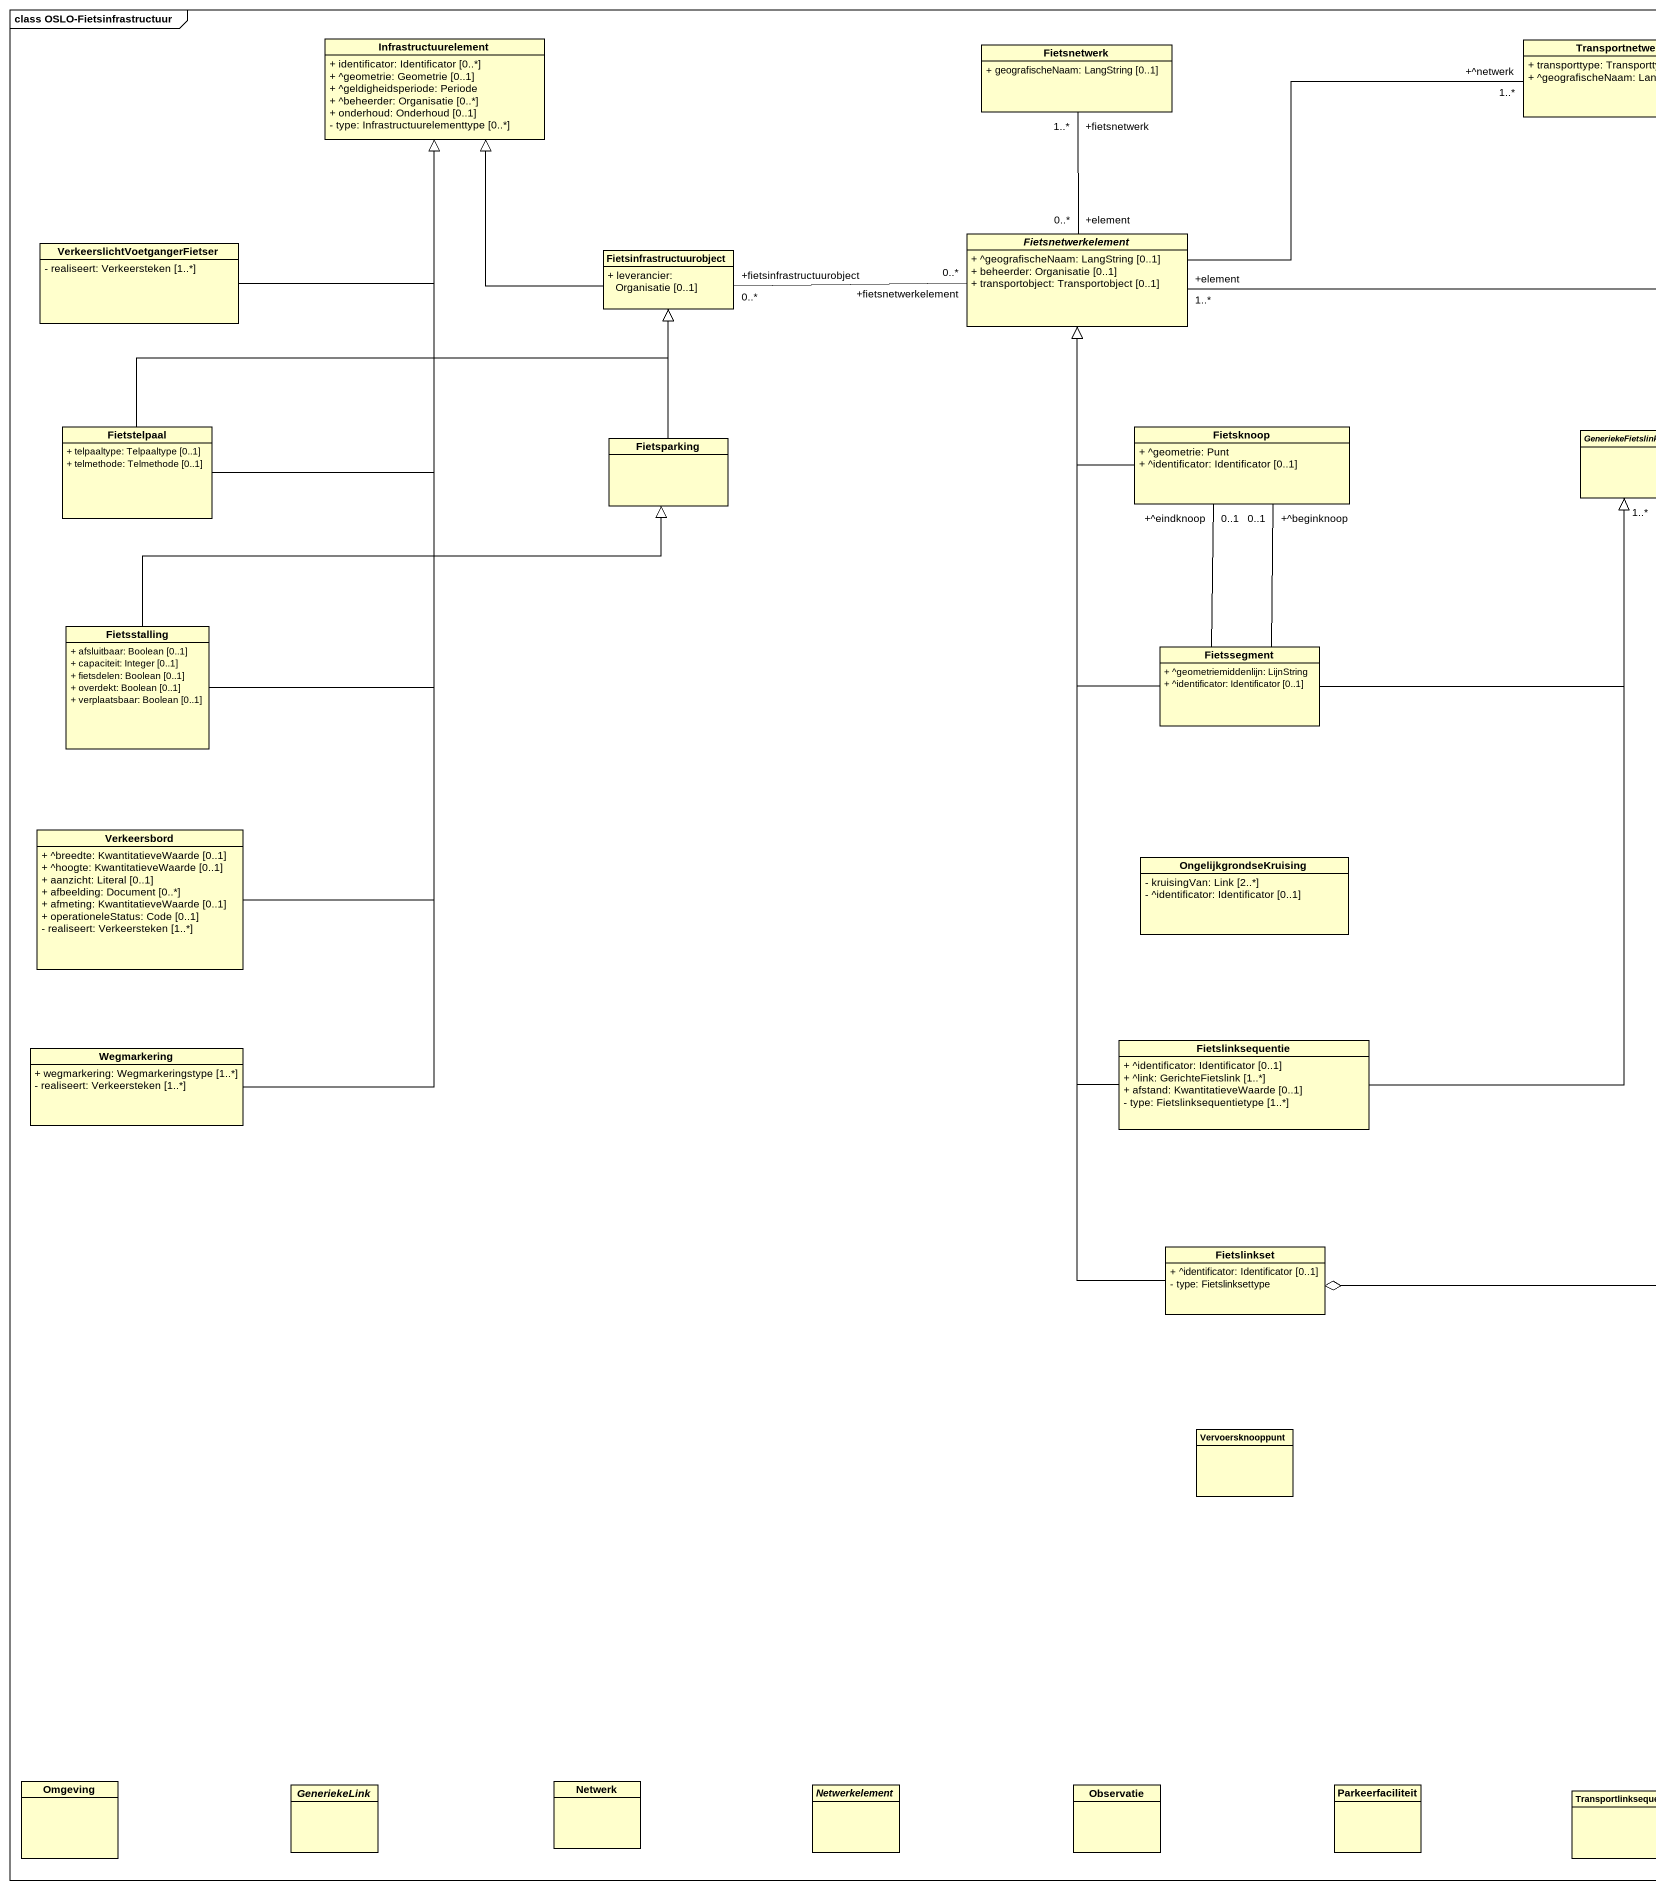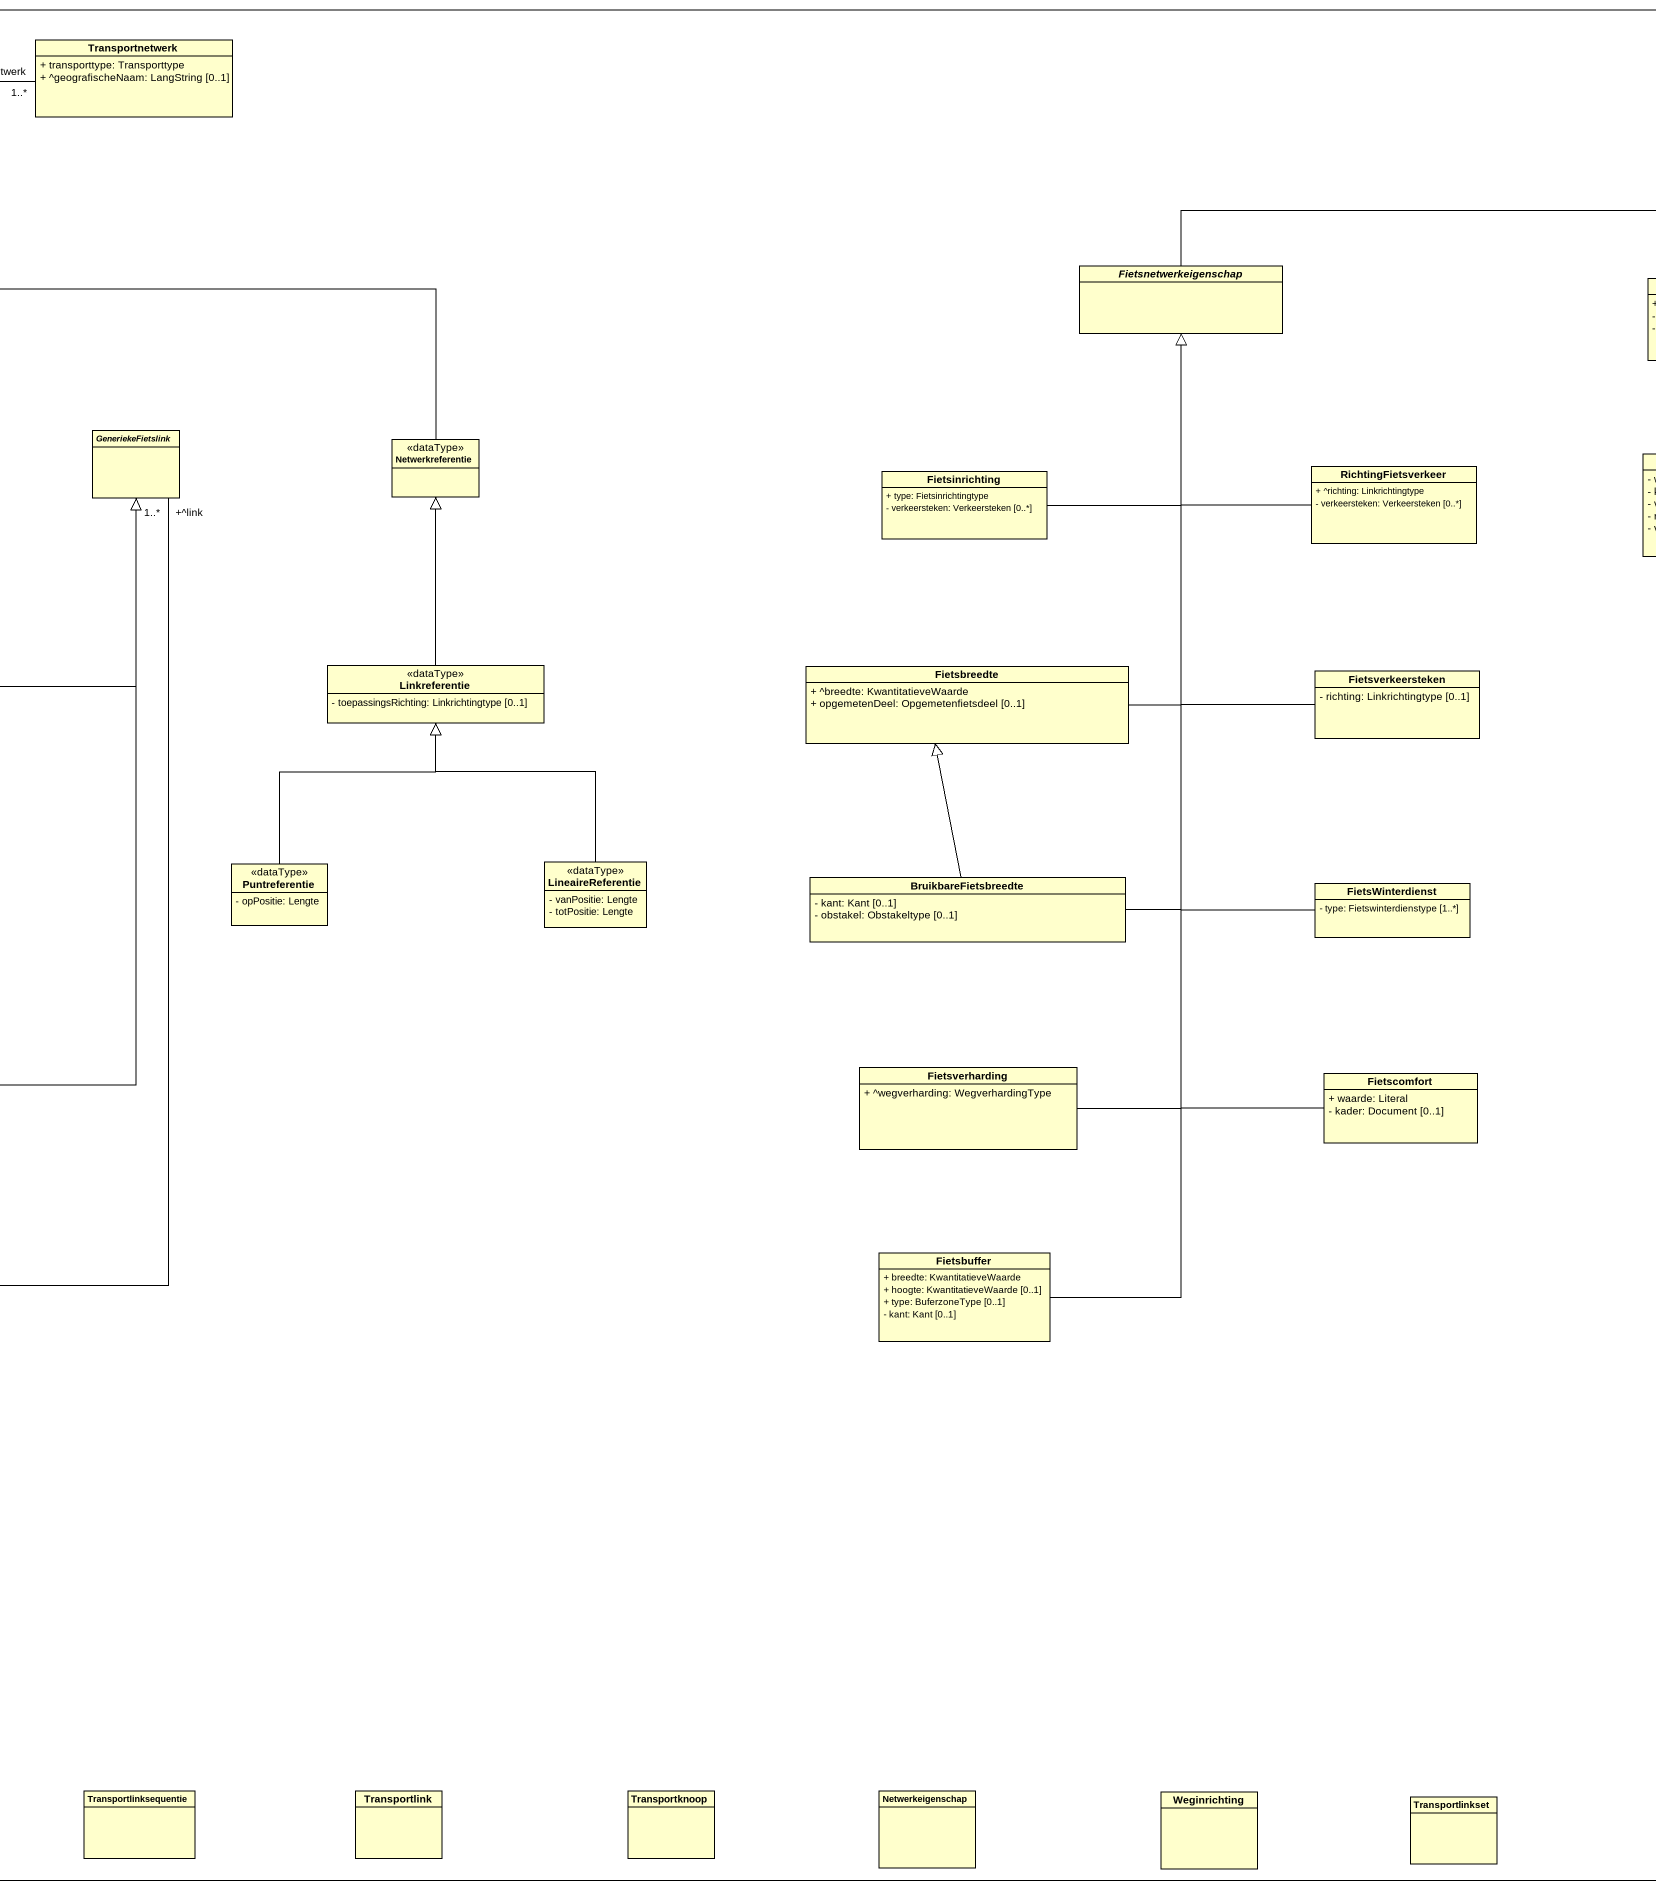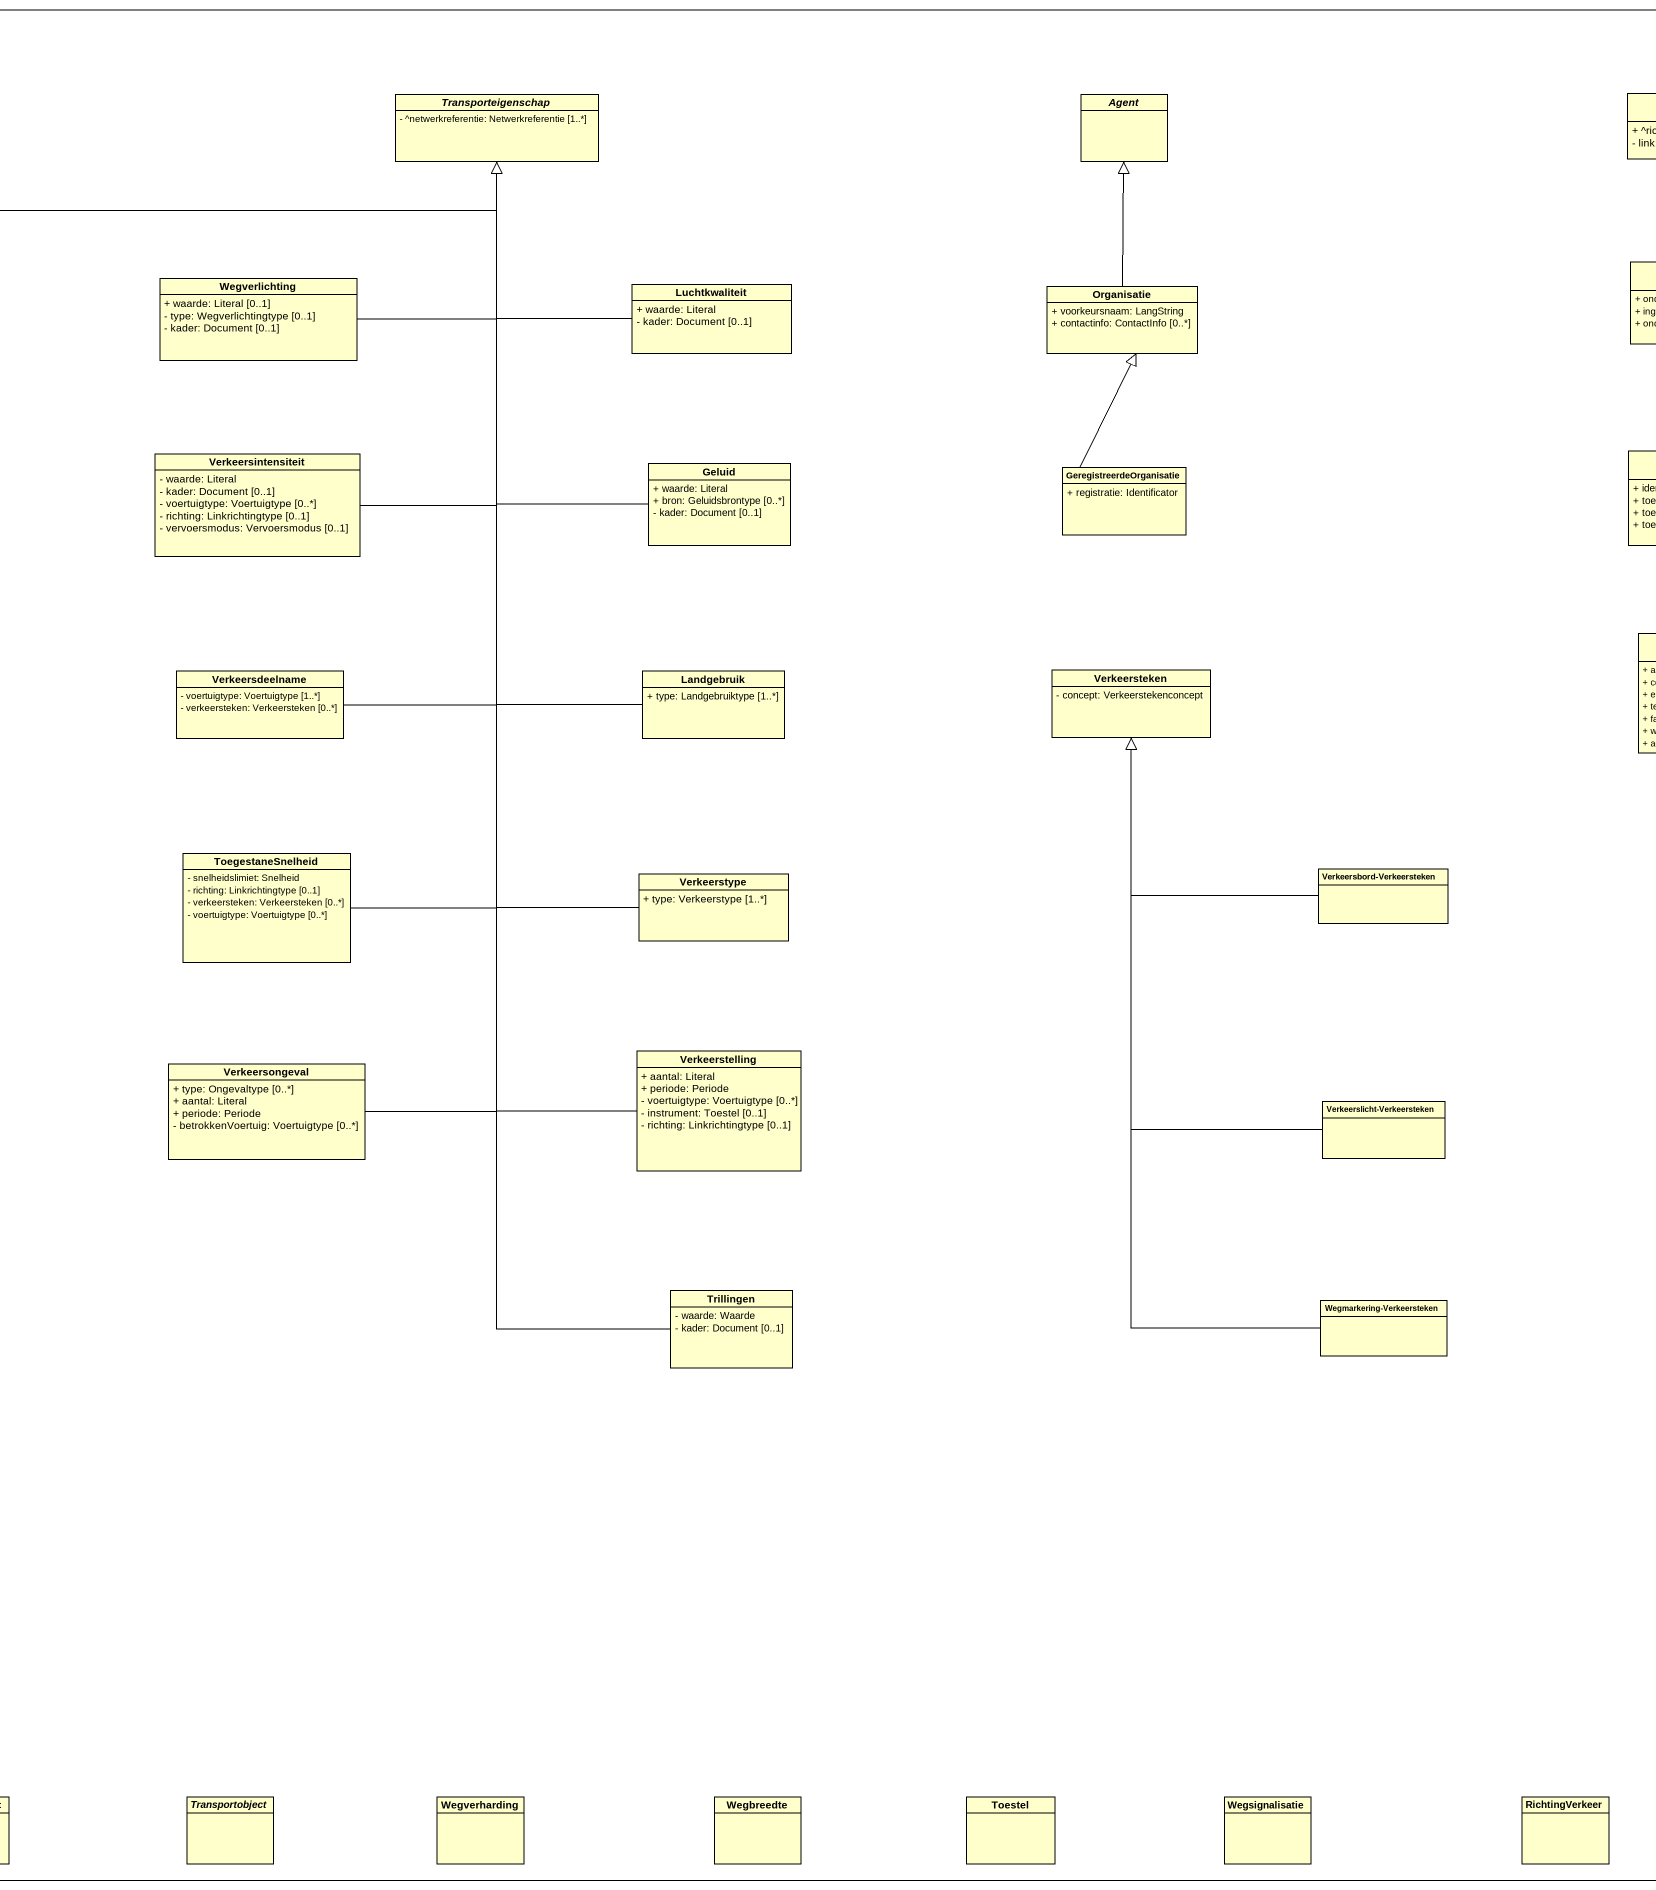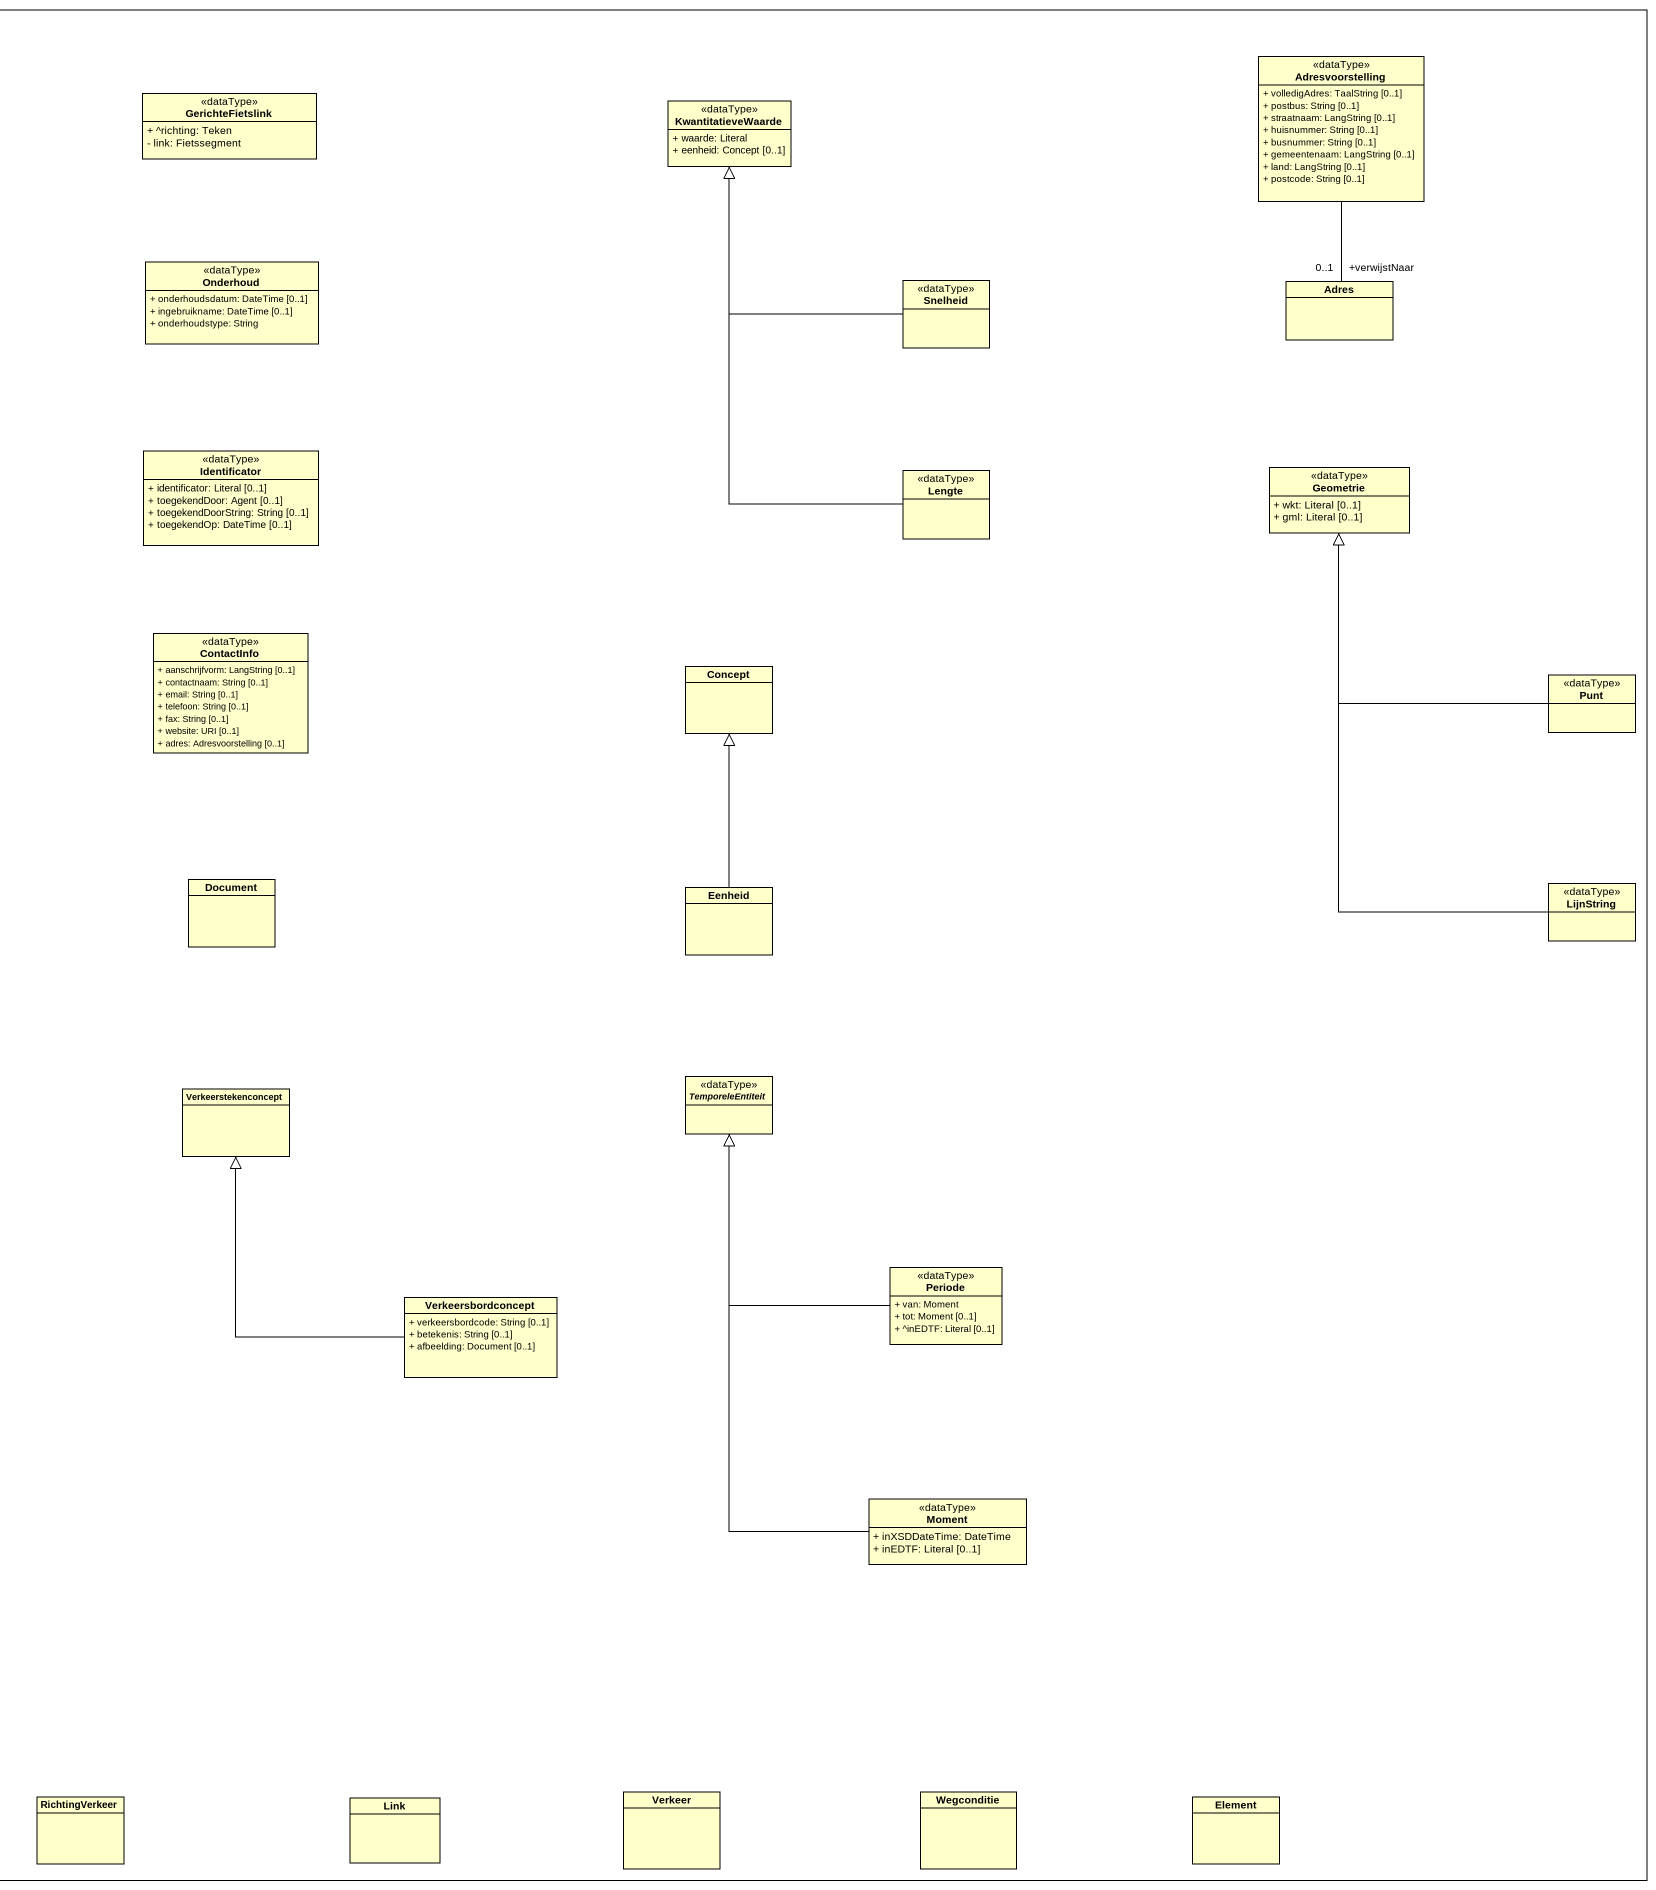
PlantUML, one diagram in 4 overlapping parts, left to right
@startuml
mainframe class OSLO-Fietsinfrastructuur
hide circle
hide empty members
skinparam classAttributeIconSize 0
class Infrastructuurelement {
  + identificator: Identificator [0..*]
  + ^geometrie: Geometrie [0..1]
  + ^geldigheidsperiode: Periode
  + ^beheerder: Organisatie [0..*]
  + onderhoud: Onderhoud [0..1]
  - type: Infrastructuurelementtype [0..*]
}
class Fietsnetwerk {
  + geografischeNaam: LangString [0..1]
}
class Transportnetwerk {
  + transporttype: Transporttype
  + ^geografischeNaam: LangString [0..1]
}
class Adresvoorstelling <<dataType>> {
  + volledigAdres: TaalString [0..1]
  + postbus: String [0..1]
  + straatnaam: LangString [0..1]
  + huisnummer: String [0..1]
  + busnummer: String [0..1]
  + gemeentenaam: LangString [0..1]
  + land: LangString [0..1]
  + postcode: String [0..1]
}
abstract class Transporteigenschap {
  - ^netwerkreferentie: Netwerkreferentie [1..*]
}
abstract class "Agent" as Agent_
class GerichteFietslink <<dataType>> {
  + ^richting: Teken
  - link: Fietssegment
}
class KwantitatieveWaarde <<dataType>> {
  + waarde: Literal
  + eenheid: Concept [0..1]
}
abstract class Fietsnetwerkelement {
  + ^geografischeNaam: LangString [0..1]
  + beheerder: Organisatie [0..1]
  + transportobject: Transportobject [0..1]
}
class "VerkeerslichtVoetgangerFietser" as VerkeerslichtVoetgangerFiets {
  - realiseert: Verkeersteken [1..*]
}
class Fietsinfrastructuurobject {
  + leverancier: Organisatie [0..1]
}
abstract class Fietsnetwerkeigenschap
class Wegverlichting {
  + waarde: Literal [0..1]
  - type: Wegverlichtingtype [0..1]
  - kader: Document [0..1]
}
class Luchtkwaliteit {
  + waarde: Literal
  - kader: Document [0..1]
}
class Onderhoud <<dataType>> {
  + onderhoudsdatum: DateTime [0..1]
  + ingebruikname: DateTime [0..1]
  + onderhoudstype: String
}
class Snelheid <<dataType>>
class Adres
class Organisatie {
  + voorkeursnaam: LangString
  + contactinfo: ContactInfo [0..*]
}
class Fietstelpaal {
  + telpaaltype: Telpaaltype [0..1]
  + telmethode: Telmethode [0..1]
}
class Fietsparking
class Fietsknoop {
  + ^geometrie: Punt
  + ^identificator: Identificator [0..1]
}
abstract class GeneriekeFietslink
class Netwerkreferentie <<dataType>>
class Verkeersintensiteit {
  - waarde: Literal
  - kader: Document [0..1]
  - voertuigtype: Voertuigtype [0..*]
  - richting: Linkrichtingtype [0..1]
  - vervoersmodus: Vervoersmodus [0..1]
}
class Identificator <<dataType>> {
  + identificator: Literal [0..1]
  + toegekendDoor: Agent [0..1]
  + toegekendDoorString: String [0..1]
  + toegekendOp: DateTime [0..1]
}
class Fietsinrichting {
  + type: Fietsinrichtingtype
  - verkeersteken: Verkeersteken [0..*]
}
class RichtingFietsverkeer {
  + ^richting: Linkrichtingtype
  - verkeersteken: Verkeersteken [0..*]
}
class Geluid {
  + waarde: Literal
  + bron: Geluidsbrontype [0..*]
  - kader: Document [0..1]
}
class GeregistreerdeOrganisatie {
  + registratie: Identificator
}
class Lengte <<dataType>>
class Geometrie <<dataType>> {
  + wkt: Literal [0..1]
  + gml: Literal [0..1]
}
class Fietsstalling {
  + afsluitbaar: Boolean [0..1]
  + capaciteit: Integer [0..1]
  + fietsdelen: Boolean [0..1]
  + overdekt: Boolean [0..1]
  + verplaatsbaar: Boolean [0..1]
}
class ContactInfo <<dataType>> {
  + aanschrijfvorm: LangString [0..1]
  + contactnaam: String [0..1]
  + email: String [0..1]
  + telefoon: String [0..1]
  + fax: String [0..1]
  + website: URI [0..1]
  + adres: Adresvoorstelling [0..1]
}
class Fietssegment {
  + ^geometriemiddenlijn: LijnString
  + ^identificator: Identificator [0..1]
}
class Linkreferentie <<dataType>> {
  - toepassingsRichting: Linkrichtingtype [0..1]
}
class Fietsbreedte {
  + ^breedte: KwantitatieveWaarde
  + opgemetenDeel: Opgemetenfietsdeel [0..1]
}
class Fietsverkeersteken {
  - richting: Linkrichtingtype [0..1]
}
class Verkeersdeelname {
  - voertuigtype: Voertuigtype [1..*]
  - verkeersteken: Verkeersteken [0..*]
}
class Landgebruik {
  + type: Landgebruiktype [1..*]
}
class Verkeersteken {
  - concept: Verkeerstekenconcept
}
class Concept
class Punt <<dataType>>
class Verkeersbord {
  + ^breedte: KwantitatieveWaarde [0..1]
  + ^hoogte: KwantitatieveWaarde [0..1]
  + aanzicht: Literal [0..1]
  + afbeelding: Document [0..*]
  + afmeting: KwantitatieveWaarde [0..1]
  + operationeleStatus: Code [0..1]
  - realiseert: Verkeersteken [1..*]
}
class OngelijkgrondseKruising {
  - kruisingVan: Link [2..*]
  - ^identificator: Identificator [0..1]
}
class Puntreferentie <<dataType>> {
  - opPositie: Lengte
}
class LineaireReferentie <<dataType>> {
  - vanPositie: Lengte
  - totPositie: Lengte
}
class BruikbareFietsbreedte {
  - kant: Kant [0..1]
  - obstakel: Obstakeltype [0..1]
}
class FietsWinterdienst {
  - type: Fietswinterdienstype [1..*]
}
class ToegestaneSnelheid {
  - snelheidslimiet: Snelheid
  - richting: Linkrichtingtype [0..1]
  - verkeersteken: Verkeersteken [0..*]
  - voertuigtype: Voertuigtype [0..*]
}
class Verkeerstype {
  + type: Verkeerstype [1..*]
}
class "Verkeersbord-Verkeersteken" as Verkeersbord_Verkeersteken
class Document
class Eenheid
class LijnString <<dataType>>
class Wegmarkering {
  + wegmarkering: Wegmarkeringstype [1..*]
  - realiseert: Verkeersteken [1..*]
}
class Fietslinksequentie {
  + ^identificator: Identificator [0..1]
  + ^link: GerichteFietslink [1..*]
  + afstand: KwantitatieveWaarde [0..1]
  - type: Fietslinksequentietype [1..*]
}
class Fietsverharding {
  + ^wegverharding: WegverhardingType
}
class Verkeersongeval {
  + type: Ongevaltype [0..*]
  + aantal: Literal
  + periode: Periode
  - betrokkenVoertuig: Voertuigtype [0..*]
}
class Verkeerstelling {
  + aantal: Literal
  + periode: Periode
  - voertuigtype: Voertuigtype [0..*]
  - instrument: Toestel [0..1]
  - richting: Linkrichtingtype [0..1]
}
class Fietscomfort {
  + waarde: Literal
  - kader: Document [0..1]
}
class "Verkeerslicht-Verkeersteken" as Verkeerslicht_Verkeersteken
class Verkeerstekenconcept
abstract class TemporeleEntiteit <<dataType>>
class Fietslinkset {
  + ^identificator: Identificator [0..1]
  - type: Fietslinksettype
}
class Fietsbuffer {
  + breedte: KwantitatieveWaarde
  + hoogte: KwantitatieveWaarde [0..1]
  + type: BuferzoneType [0..1]
  - kant: Kant [0..1]
}
class Periode <<dataType>> {
  + van: Moment
  + tot: Moment [0..1]
  + ^inEDTF: Literal [0..1]
}
class Trillingen {
  - waarde: Waarde
  - kader: Document [0..1]
}
class "Wegmarkering-Verkeersteken" as Wegmarkering_Verkeersteken
class Verkeersbordconcept {
  + verkeersbordcode: String [0..1]
  + betekenis: String [0..1]
  + afbeelding: Document [0..1]
}
class Vervoersknooppunt
class Moment <<dataType>> {
  + inXSDDateTime: DateTime
  + inEDTF: Literal [0..1]
}
class Omgeving
abstract class GeneriekeLink
class Netwerk
abstract class Netwerkelement
class Observatie
class Parkeerfaciliteit
class Transportlinksequentie
class Transportlink
class Transportknoop
class Netwerkeigenschap
class Weginrichting
class Transportlinkset
abstract class Transportobject
class Wegverharding
class Wegbreedte
class Toestel
class Wegsignalisatie
class RichtingVerkeer
class Link
class Verkeer
class Wegconditie
class Element
Fietsnetwerk "+fietsnetwerk\n1..*" -- "+element\n0..*" Fietsnetwerkelement
Adresvoorstelling -- "+verwijstNaar\n0..1" Adres
Fietsnetwerkelement -right- "+^netwerk\n1..*" Transportnetwerk
Fietsnetwerkelement "+element\n1..*" -right- Netwerkreferentie
VerkeerslichtVoetgangerFiets -up-|> Infrastructuurelement
Fietsinfrastructuurobject -up-|> Infrastructuurelement
Fietsinfrastructuurobject "+fietsinfrastructuurobject\n0..*" -right- "+fietsnetwerkelement\n0..*" Fietsnetwerkelement
Fietsnetwerkeigenschap -right-|> Transporteigenschap
Wegverlichting -up-|> Transporteigenschap
Luchtkwaliteit -up-|> Transporteigenschap
Snelheid -up-|> KwantitatieveWaarde
Organisatie -up-|> Agent_
Fietstelpaal -up-|> Infrastructuurelement
Fietstelpaal -right-|> Fietsinfrastructuurobject
Fietsparking -up-|> Fietsinfrastructuurobject
Fietsknoop -up-|> Fietsnetwerkelement
GeneriekeFietslink "+^link\n1..*" --o Fietslinkset
Verkeersintensiteit -up-|> Transporteigenschap
Fietsinrichting -up-|> Fietsnetwerkeigenschap
RichtingFietsverkeer -up-|> Fietsnetwerkeigenschap
Geluid -up-|> Transporteigenschap
GeregistreerdeOrganisatie -up-|> Organisatie
Lengte -up-|> KwantitatieveWaarde
Fietsstalling -up-|> Infrastructuurelement
Fietsstalling -right-|> Fietsparking
Fietssegment -up-|> Fietsnetwerkelement
Fietssegment -up- "+^beginknoop\n0..1" Fietsknoop
Fietssegment -up- "+^eindknoop\n0..1" Fietsknoop
Fietssegment -right-|> GeneriekeFietslink
Linkreferentie -up-|> Netwerkreferentie
Fietsbreedte -up-|> Fietsnetwerkeigenschap
Fietsverkeersteken -up-|> Fietsnetwerkeigenschap
Verkeersdeelname -up-|> Transporteigenschap
Landgebruik -up-|> Transporteigenschap
Punt -up-|> Geometrie
Verkeersbord -up-|> Infrastructuurelement
Puntreferentie -up-|> Linkreferentie
LineaireReferentie -up-|> Linkreferentie
BruikbareFietsbreedte -up-|> Fietsnetwerkeigenschap
BruikbareFietsbreedte -up-|> Fietsbreedte
FietsWinterdienst -up-|> Fietsnetwerkeigenschap
ToegestaneSnelheid -up-|> Transporteigenschap
Verkeerstype -up-|> Transporteigenschap
Verkeersbord_Verkeersteken -up-|> Verkeersteken
Eenheid -up-|> Concept
LijnString -up-|> Geometrie
Wegmarkering -up-|> Infrastructuurelement
Fietslinksequentie -up-|> Fietsnetwerkelement
Fietslinksequentie -up-|> GeneriekeFietslink
Fietsverharding -up-|> Fietsnetwerkeigenschap
Verkeersongeval -up-|> Transporteigenschap
Verkeerstelling -up-|> Transporteigenschap
Fietscomfort -up-|> Fietsnetwerkeigenschap
Verkeerslicht_Verkeersteken -up-|> Verkeersteken
Fietslinkset -up-|> Fietsnetwerkelement
Fietsbuffer -up-|> Fietsnetwerkeigenschap
Periode -up-|> TemporeleEntiteit
Trillingen -up-|> Transporteigenschap
Wegmarkering_Verkeersteken -up-|> Verkeersteken
Verkeersbordconcept -up-|> Verkeerstekenconcept
Moment -up-|> TemporeleEntiteit
@enduml
